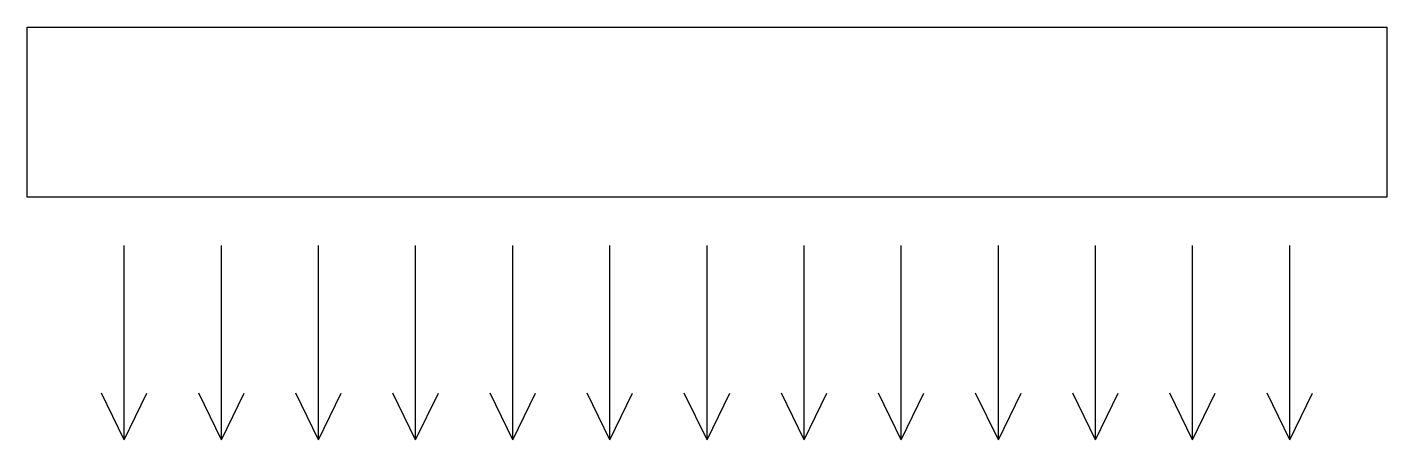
# Model space of a CAD drawing. Header units: millimetres. Extents: x -350 to 350, y -213 to 0.
import ezdxf

# ---------------------------------------------------------------- set-up
doc = ezdxf.new("R2010")
doc.units = ezdxf.units.MM

msp = doc.modelspace()

# ---------------------------------------------------------------- linework, layer by layer
at = {"color": 0, "linetype": 'ByBlock', "lineweight": -2}
for p, q in [((-350, 0), (350, 0)), ((-350, -87.5), (-350, 0)), ((350, 0), (350, -87.5)), ((350, -87.5), (-350, -87.5)), ((-300, -212.5), (-300, -112.5)), ((-250, -212.5), (-250, -112.5)), ((-200, -212.5), (-200, -112.5)), ((-150, -212.5), (-150, -112.5)), ((-100, -212.5), (-100, -112.5)), ((-50, -212.5), (-50, -112.5)), ((0, -212.5), (0, -112.5)), ((50, -212.5), (50, -112.5)), ((100, -212.5), (100, -112.5)), ((150, -212.5), (150, -112.5)), ((200, -212.5), (200, -112.5)), ((250, -212.5), (250, -112.5)), ((300, -212.5), (300, -112.5)), ((-300, -212.5), (-311.68, -188.4)), ((-300, -212.5), (-288.32, -188.4)), ((-250, -212.5), (-261.68, -188.4)), ((-250, -212.5), (-238.32, -188.4)), ((-200, -212.5), (-211.68, -188.4)), ((-200, -212.5), (-188.32, -188.4)), ((-150, -212.5), (-161.68, -188.4)), ((-150, -212.5), (-138.32, -188.4)), ((-100, -212.5), (-111.68, -188.4)), ((-100, -212.5), (-88.32, -188.4)), ((-50, -212.5), (-61.68, -188.4)), ((-50, -212.5), (-38.32, -188.4)), ((0, -212.5), (-11.68, -188.4)), ((0, -212.5), (11.68, -188.4)), ((50, -212.5), (38.32, -188.4)), ((50, -212.5), (61.68, -188.4)), ((100, -212.5), (88.32, -188.4)), ((100, -212.5), (111.68, -188.4)), ((150, -212.5), (138.32, -188.4)), ((150, -212.5), (161.68, -188.4)), ((200, -212.5), (188.32, -188.4)), ((200, -212.5), (211.68, -188.4)), ((250, -212.5), (238.32, -188.4)), ((250, -212.5), (261.68, -188.4)), ((300, -212.5), (288.32, -188.4)), ((300, -212.5), (311.68, -188.4))]:
    msp.add_line(p, q, dxfattribs=at)

doc.saveas('drawing.dxf')
